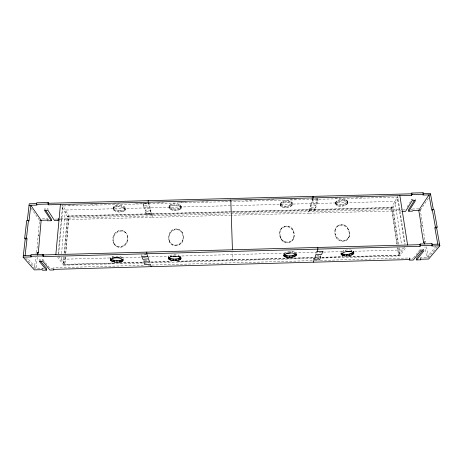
<?xml version="1.0" encoding="UTF-8"?>
<svg xmlns="http://www.w3.org/2000/svg" width="463" height="463" viewBox="0 0 463 463"><rect width="100%" height="100%" fill="white"/><g stroke="black" fill="none" stroke-linecap="round" stroke-linejoin="round"><path stroke-width="0.35" stroke-dasharray="2.31 1.74" d="M169.186 240.552C172.456 249.545 185.715 243.891 182.908 235.106C186.52 244.435 171.9 250.633 169.186 240.552C168.191 236.205 169.169 230.383 174.21 229.197C177.769 228.155 182.202 230.273 182.792 234.116L181.982 231.946M169.099 205.861L169.024 208.055C171.269 211.255 176.362 210.833 179.667 209.623L179.673 208.124L181.027 206.915L181.114 206.232C178.62 202.794 171.941 202.829 169.099 205.861L169.041 206.544C171.275 209.756 176.374 209.34 179.673 208.124M179.667 209.623L181.021 208.419L181.108 207.737L180.072 206.44L180.078 204.93M180.529 209.062L180.535 207.557M180.784 207.059L180.79 205.555M181.021 208.419L181.027 206.915M181.108 207.737L181.114 206.232M177.097 210.358L177.109 208.865M180.072 206.44L177.67 205.531L177.682 204.015M178.498 210.063L178.504 208.564M179.007 205.919L179.013 204.403M175.564 210.486L175.575 208.992M177.67 205.531L176.154 205.306L176.166 203.784M172.502 210.219L172.514 208.726M169.024 208.055L169.556 206.718L170.407 206.145L172.994 205.387L173.012 203.87M174.001 210.439L174.013 208.946M172.994 205.387L174.557 205.254L174.568 203.737M232.345 259.94L232.339 260.536L232.079 252.52M170.106 209.334L170.124 207.835M170.407 206.145L170.425 204.629M171.177 209.843L171.188 208.344M171.582 205.688L171.594 204.171M169.371 208.72L169.389 207.221M169.336 241.194C166.194 232.895 176.108 225.053 182.104 232.605M169.556 206.718L169.574 205.207M151.609 214.479L151.644 212.974L146.296 213.501L146.25 215.011L151.609 214.456L152.414 217.344L230.267 215.26M148.513 258.834L148.559 257.214L146.43 257.428M149.833 208.176L149.873 206.643L144.404 207.216L143.304 203.517L149.074 203.778L149.034 205.329L143.258 205.063L143.304 203.517M150.88 210.237L145.243 210.011L145.197 211.51L150.84 211.73L150.88 210.237L149.873 206.643M348.57 237.901C351.643 231.315 344.999 222.09 337.816 226.123C332.492 229.729 334.749 239.932 341.127 241.09C357.98 242.537 345.826 213.605 335.553 228.49M141.678 256.242L141.73 254.575M150.84 211.759L149.833 208.153L144.358 208.726L144.404 207.192M348.87 237.253C342.99 246.05 331.658 236.089 335.82 227.825M113.91 243.596C119.39 252.671 130.983 243.579 127.082 234.949C130.358 244.232 117.59 252.075 113.29 242.056C110.032 232.368 123.569 224.937 127.342 235.603M124.177 211.105L124.24 209.6L125.375 208.396L125.328 207.713C122.707 204.31 112.411 203.494 113.146 209.542C115.97 212.592 122.487 213.119 125.305 209.901L125.328 207.713M125.305 209.901L124.807 208.553L124.877 207.042M124.935 210.543L124.998 209.039M121.734 211.84L121.804 210.341L124.24 209.6M120.467 258.371L120.542 256.739C117.342 256.161 112.885 255.373 110.483 258.041M124.807 208.553L122.793 207.418L122.863 205.896M123.083 211.545L123.152 210.046M121.711 258.267L121.757 257.185L120.542 256.739M123.968 207.939L124.032 206.423M122.793 207.418L119.795 206.805L119.871 205.283M120.212 211.967L120.282 210.468L121.804 210.341M121.37 207.03L121.445 205.508M117.075 211.701L117.145 210.202L113.707 208.703L113.151 207.349M113.076 208.859C113.95 207.013 116.398 206.926 118.181 206.753L118.256 205.231M118.626 211.921L118.696 210.422L117.145 210.202M114.205 244.232C109.575 236.165 120.276 225.736 126.712 234.087L126.451 233.433M112.654 258.227L112.735 256.589M115.264 207.187L115.339 205.67M115.663 211.325L115.738 209.826M116.63 206.886L116.711 205.364M113.146 209.542L113.227 208.032M110.75 259.112L110.836 257.48M113.423 208.211L113.499 206.695M113.626 210.208L113.707 208.703M114.17 207.644L114.245 206.122M114.488 210.821L114.564 209.317M293.791 237.832C296.083 230.452 287.893 222.894 281.556 228.629C277.522 233.416 280.346 243.191 287.448 242.768C294.381 242.699 295.631 233.757 292.628 228.982C289.45 224.173 280.659 225.464 279.965 231.506M335.588 202.887L335.634 202.209C338.106 198.754 348.298 197.284 347.794 203.39C345.276 206.562 336.236 208.194 335.588 202.887L336.121 204.999M335.756 204.38L335.634 202.209M279.843 233.155L280.092 230.846M65.318 257.214L64.716 264.332L115.322 262.943M65.619 253.655L68.802 215.92L391.553 207.418L397.104 244.476M65.514 256.728L64.855 264.558L58.523 255.773M65.815 253.168L68.935 216.152L62.574 205.202L58.228 253.759M63.819 256.774L63.147 264.604L115.212 263.152M64.102 253.406L67.285 216.198L230.053 211.909M142.911 262.996L63.581 265.172L64.264 257.098M64.635 252.786L67.691 216.887L61.22 205.856M61.266 257.144L61.075 259.286L110.97 257.926M61.573 253.574L65.376 210.023L231.61 205.665M58.755 253.66L63.009 205.948L397.3 197.215L404.587 244.227M53.367 269.368L53.511 267.782L144.08 265.287M57.921 219.838L58.06 218.362L230.221 213.796M42.781 261.23L42.949 259.598L39.448 259.697L39.28 261.329M47.88 210.237L48.03 208.72L44.656 208.807L44.5 210.324M42.098 269.674L42.26 268.089L34.47 268.308L35.634 257.278M47.047 220.128L47.191 218.646L41.728 218.791M36.699 252.347L39.523 220.324L31.067 208.205M37.306 257.231L36.16 268.256L27.421 258.105M35.992 253.828L36.137 252.451M347.794 203.39L347.69 201.208M280.549 229.966L280.676 229.301M281.556 228.629L281.683 227.964M280.069 236.547L279.965 232.501M280.416 238.196L280.196 235.899M282.91 227.588L283.043 226.922M281.215 239.718L281.342 239.076L280.543 237.548M284.519 226.916L284.658 226.245M282.407 241.015L282.54 240.378L281.342 239.076M286.284 226.656L286.423 225.985M283.912 241.999L284.05 241.362L282.54 240.378M288.079 226.824L288.223 226.152M285.63 242.595L285.775 241.958C289.196 242.745 293.172 240.748 293.953 237.183M289.78 227.402L289.931 226.737M287.448 242.768L287.592 242.132M291.279 228.369L291.43 227.703M289.23 242.496L289.375 241.86M292.471 229.648L292.628 228.982M293.276 231.153L293.432 230.493M290.857 241.813L291.007 241.171M293.635 232.785L293.797 232.125M292.217 240.754L292.373 240.112M293.895 236.176L294.057 235.522M293.218 239.394L293.374 238.752M315.882 205.508L316.026 207.019L310.424 207.534L310.285 206.052L315.888 205.531L314.828 209.091L309.515 208.819L308.711 211.747L308.844 213.206L400.819 210.775M310.291 206.076L311.298 202.412L316.727 202.701L317.826 198.957L317.977 200.496L316.871 204.2L311.437 203.911L310.424 207.557M317.977 200.496L312.241 201.035L312.103 199.524L312.809 196.989M309.515 208.819L309.654 210.312L308.844 213.206L230.985 215.243M312.247 201.058L313.127 197.909M309.649 210.289L314.967 210.561L316.021 206.99M313.515 259.396L313.955 258.123L319.447 258.331M335.033 230.03L335.293 229.37M336.503 227.159L336.769 226.488M334.969 231.674L335.235 231.014M337.816 226.123L338.088 225.452M335.334 235.059L335.6 234.405M339.402 225.452L339.674 224.775M335.744 236.703L336.011 236.049M341.15 225.186L341.428 224.514M336.601 238.219L336.867 237.577M342.944 225.354L343.228 224.682M337.84 239.516L338.112 238.873M344.669 225.938L344.958 225.267M339.385 240.494L339.663 239.857M346.202 226.899L346.498 226.228M341.127 241.09L341.405 240.453M347.447 228.172L347.736 227.507M342.944 241.264L343.228 240.621M348.309 229.677L348.604 229.011M348.732 231.303L349.033 230.643M344.709 240.997L345.004 240.355M346.307 240.309L346.602 239.666M349.125 234.689L349.426 234.035M347.626 239.255L347.921 238.607M349.085 236.338L349.386 235.69M280.242 203.633C282.621 200.166 289.242 199.686 292.199 202.638L292.257 203.321C289.809 206.718 283.339 207.187 280.329 204.31L280.242 203.633L280.433 205.809C283.449 208.674 289.913 208.205 292.373 204.82L292.199 202.638M292.373 204.82L292.315 204.137C289.346 201.202 282.737 201.677 280.346 205.132L280.433 205.809M396.855 243.972L391.42 207.632L397.729 196.434L405.16 244.273M397.972 243.723L392.647 208.321L399.06 197.012M407.168 206.909L411.925 199.194L415.247 199.107L415.496 200.601M335.797 203.703C338.43 200.56 345.016 199.507 347.869 202.707M420.346 210.237L428.703 197.805M335.959 203.506C339.42 205.572 344.952 205.016 347.62 201.891M404.558 246.877L398.556 255.368L397.387 247.531M321.849 258.076L399.806 255.935L405.513 247.931M420.19 209.288L425.132 241.796M320.28 260.438L409.674 257.978L409.223 258.574L413.089 258.47M413.505 257.926L420.219 249.291L423.657 249.198L423.929 250.801M422.806 250.275L423.657 249.198M437.367 246.756L428.385 257.44L420.74 257.677L420.259 258.273L418.974 258.308M435.955 246.391L426.73 257.486L424.93 246.866M168.491 256.427L168.978 255.865M284.05 253.273C287.413 251.102 292.83 250.379 296.106 252.943M341.601 251.722C344.779 249.725 348.969 249.366 352.54 250.408M169.857 255.368L174.157 254.581L178.77 255.125M312.103 199.524L317.832 198.98M143.599 257.677L145.723 257.463M144.884 263.129L149.04 262.735M316.733 255.588L320.604 255.281L320.755 256.878M68.813 205.04L75.324 204.872M90.511 204.472L97.016 204.305M113.649 203.87L119.437 203.72M135.346 203.303L141.852 203.135M157.761 202.719L163.543 202.568M179.453 202.152L185.964 201.984M201.874 201.567L208.379 201.399M224.289 200.983L230.07 200.832M245.205 200.41L251.693 200.242M267.545 199.831L274.032 199.657M289.884 199.246L295.649 199.096M311.501 198.679L317.988 198.511M335.281 198.06L340.328 197.933M356.18 197.516L362.662 197.348M379.238 196.914L384.284 196.781M232.333 205.641L394.951 201.382L401.502 244.244M391.42 207.632L393.041 207.586L398.579 244.308M232.218 211.851L393.046 207.609M67.691 216.887L230.053 212.604M232.218 212.546L392.647 208.321M230.939 213.773L402.023 209.282M418.76 208.842L412.712 208.998L412.955 210.457M48.91 219.288L47.643 219.323L47.191 218.646M54.686 219.138L57.215 219.068M402.851 209.942L405.339 209.878M411.028 209.727L412.273 209.693M39.523 220.324L41.155 220.284M60.086 219.78L152.414 217.344L152.449 215.845L151.644 212.974L146.296 213.53L145.243 209.988M37.931 235.447L39.031 235.418M421.805 225.163L422.887 225.134M424.096 241.906L425.734 241.865L425.977 243.278M121.815 257.631L147.124 256.936M147.847 256.919L168.816 256.346M181.832 255.987L284.514 253.18M294.636 252.902L316.327 252.312M323.562 252.115L343.083 251.583M354.652 251.264L402.376 249.962L402.052 247.815M119.657 262.828L142.789 262.191M150.741 261.971L170.986 261.416M177.491 261.236L290.99 258.123M293.878 258.041L314.122 257.486M322.074 257.272L343.037 256.693M348.818 256.537L398.701 255.165L397.636 248.041M119.547 263.036L142.685 262.399M150.637 262.18L171.605 261.607M177.393 261.445L314.493 257.683M321.698 257.486L343.315 256.89M349.079 256.733L400.24 255.327L399.06 247.485M143.634 262.972L318.961 258.157M148.391 265.172L149.827 265.131M151.991 265.044L312.346 260.634M314.516 260.6L317.398 260.519M44.043 268.627L42.735 268.667L42.26 268.089M118.181 206.753L119.795 206.805M118.696 210.422L120.282 210.468M174.557 205.254L176.154 205.306M144.421 260.148L148.316 260.241M144.392 254.662L145.718 254.702L143.061 254.644M321.519 252.856L315.905 252.636L316.05 254.251M309.521 208.842L314.828 209.091L314.967 210.561M143.304 203.541L149.074 203.807M284.05 241.362L285.775 241.958M121.757 257.185L122.637 257.706M25.523 257.995L34.007 267.77M42.949 259.598L50.033 268.465L53.963 268.355L53.511 267.782M57.528 256.89L63.581 265.172M58.06 218.362L58.483 219.04M114.957 244.91L115.246 245.54M113.29 242.056L113.585 242.699M113.14 240.395L113.435 241.038M116.358 245.899L116.647 246.53M113.313 236.975L113.609 237.623M118.019 246.501L118.302 247.126M113.638 235.314L113.933 235.962M114.413 233.757L114.702 234.411M119.824 246.675L120.102 247.3M115.582 232.409L115.872 233.063M121.647 246.403L121.925 247.028M117.07 231.355L117.353 232.015M123.372 245.708L123.644 246.339M118.777 230.678L119.055 231.338M124.865 244.638L125.132 245.268M120.583 230.412L120.855 231.078M126.034 243.272L126.301 243.903M122.365 230.58L122.637 231.245M126.798 241.692L127.065 242.334M127.111 240.019L127.371 240.662M124.009 231.17L124.275 231.83M127.25 236.599L127.51 237.247M125.404 232.142L125.67 232.802M143.773 260.102L144.219 261.3M143.258 205.04L144.358 208.726M145.197 211.487L146.25 215.011M148.154 202.186L149.034 205.329M169.863 242.085L170.014 242.722M168.966 238.896L169.122 239.539M170.957 243.393L171.107 244.03M169.007 235.476L169.163 236.13M169.261 233.821L169.417 234.475M172.398 244.383L172.543 245.014M169.973 232.264L170.124 232.924M171.09 230.921L171.241 231.581M174.082 244.985L174.221 245.616M172.531 229.874L172.676 230.539M175.888 245.153L176.027 245.784M177.705 244.886L177.838 245.517M174.21 229.197L174.348 229.862M179.395 244.192L179.522 244.823M176.004 228.936L176.137 229.596M177.792 229.104L177.925 229.764M180.842 243.127L180.969 243.764M181.959 241.761L182.081 242.398M179.459 229.689L179.586 230.354M180.888 230.661L181.01 231.321M182.659 240.187L182.781 240.829M182.902 238.52L183.018 239.163M426.579 246.82L428.385 257.44M411.925 199.194L412.174 200.693M420.219 249.291L420.485 250.9M420.74 257.677L421 259.234M409.674 257.978L409.923 259.54M398.608 247.977L399.806 255.935M182.677 233.462L183.024 235.76M347.348 200.577L347.528 202.082M347.14 202.586L347.314 204.079M346.613 200.045L346.787 201.55M346.289 203.24L346.463 204.727M345.531 199.651L345.711 201.156M351.429 250.072L351.614 251.693M345.126 203.807L345.294 205.294M344.183 199.42L344.356 200.925M343.725 204.252L343.899 205.74M342.649 199.368L342.823 200.873M342.192 204.553L342.36 206.041M341.052 199.501L341.225 201.006M340.623 204.681L340.791 206.168M339.495 199.808L339.663 201.312M345.166 250.246L345.288 251.322M339.119 204.634L339.286 206.122M338.083 200.271L338.25 201.775M343.696 250.645L343.876 252.266M337.782 204.409L337.949 205.896M336.925 200.849L337.087 202.354M336.705 204.027L336.867 205.514M336.086 201.515L336.254 203.014M316.721 202.678L316.871 204.2M311.298 202.412L311.437 203.94M313.955 258.123L314.099 259.731M291.731 202.007L291.846 203.512M291.904 204.009L292.02 205.503M290.886 201.48L291.001 202.985M291.175 204.658L291.291 206.151M294.769 251.959L294.85 253.035M289.722 201.087L289.838 202.597M290.11 205.225L290.226 206.718M288.79 205.67L288.9 207.164M288.316 200.855L288.432 202.366M292.112 251.438L292.194 252.52M287.303 205.971L287.413 207.459M286.765 200.803L286.875 202.314M290.504 251.403L290.585 252.485M285.746 206.099L285.85 207.586M285.179 200.936L285.289 202.447M284.218 206.052L284.328 207.54M283.669 201.243L283.778 202.753M282.829 205.827L282.934 207.32M282.337 201.706L282.447 203.211M281.672 205.445L281.776 206.938M281.278 202.285L281.388 203.789M280.815 204.93L280.919 206.423M280.566 202.939L280.671 204.443"/><path stroke-width="0.69" d="M168.486 256.971L168.41 258.638C171.079 261.497 175.986 260.883 179.447 259.911L179.453 258.302L180.854 257.26M179.447 259.911L180.848 258.875L180.94 258.29L179.864 257.196L179.87 256.108M180.339 259.43L180.344 257.816M180.611 257.717L180.611 256.635M180.848 258.875L180.854 257.798M176.791 260.559L176.797 258.95L179.453 258.302M178.238 260.299L178.243 258.69M179.864 257.196L178.764 256.751L178.77 255.669M175.199 260.675L175.211 259.072L176.797 258.95M172.022 260.466L172.039 258.858L168.792 257.59L168.775 259.205M173.573 260.646L173.59 259.037L172.039 258.858M169.539 259.726L169.556 258.111M170.644 260.154L170.662 258.545M146.742 253.77L146.788 252.092M148.154 202.209L148.201 200.653M121.931 261.514L122.001 259.905L122.782 259.419L122.712 261.034C119.06 262.891 113.707 262.932 110.478 260.247L110.454 258.586M122.712 261.034L123.089 258.823M119.402 262.156L119.477 260.547L122.001 259.905M120.802 261.902L120.872 260.287M117.828 262.278L117.903 260.669L119.477 260.547M114.569 262.07L114.65 260.461L111.965 259.714L110.564 258.626L110.478 260.247M116.178 262.249L116.259 260.634L114.65 260.461M113.105 261.757L113.186 260.142M110.987 260.814L111.068 259.199M111.878 261.329L111.965 259.714M55.849 254.592L60.422 204.501M40.206 220.307L47.047 220.128L47.498 220.799L51.295 220.701L44.5 210.324L47.88 210.237L54.547 220.614L58.344 220.51L58.436 219.531M37.185 253.041L38.296 253.012L41.155 220.284L30.778 205.271L29.001 221.059L28.469 220.342L26.721 220.388L24.684 238.202L25.233 238.879L23.15 257.139L34.303 269.888L42.098 269.674L42.579 270.247L46.514 270.137L46.665 268.557L40.35 260.802M51.295 220.701L51.439 219.225L45.409 209.965M424.455 244.03L424.096 241.906L423.61 242.537L420.792 225.84L421.266 225.18L418.743 210.277L428.998 194.859L431.771 210.405L432.297 209.664L434.01 209.623L437.17 227.13L436.621 227.831L439.85 245.778L431.759 246.003L432.303 245.338L432.014 243.7L420.3 244.018L420.572 245.656L420.063 246.322L43.302 256.589L43.464 254.934L42.961 254.285L31.033 254.609L30.853 256.276L31.391 256.913L23.15 257.139M430.694 194.842L422.893 195.045L423.39 194.275L423.124 192.753L411.827 193.048L412.082 194.57L411.613 195.34L48.476 204.808L48.627 203.269L48.158 202.516L36.664 202.811L36.496 204.357L36.999 205.109L29.059 205.317M43.302 256.589L42.799 255.946L42.961 254.285M48.476 204.808L48.002 204.056L48.158 202.516M353.691 251.93L353.732 253.585C350.589 256.271 344.541 257.191 341.237 254.505L341.179 252.856M37.52 255.159L37.81 252.404L38.296 253.012M168.41 258.638L168.474 258.053C171.131 255.564 175.454 256.056 178.764 256.751M25.124 255.431L26.999 238.833L26.455 238.15L28.469 220.342M27.34 220.388L29.233 203.772L36.67 203.581M46.514 270.137L39.28 261.329L42.781 261.23L49.882 270.045L53.818 269.935L53.367 269.368L313.208 262.18L314.093 259.708L319.597 259.911L320.749 256.855M314.944 257.376L316.05 254.251L321.675 254.465L322.885 251.264M316.941 251.808L317.907 249.077L317.751 247.439M296.285 255.136L296.233 254.552C292.888 252.069 286.701 252.433 283.819 255.478L283.9 256.051C287.286 258.476 293.345 258.117 296.285 255.136L296.198 254.06M411.613 195.34L411.358 193.823L411.827 193.048M414.501 200.294L408.54 209.791L408.771 211.244L412.51 211.145L412.955 210.457L419.681 210.277M284.398 256.577L284.288 254.968C287.928 256.496 293.328 256.554 296.158 253.521M408.771 211.244L415.496 200.601L412.174 200.693L405.571 211.331L401.832 211.429M110.397 259.668C113.568 256.803 119.813 257.231 123.042 259.905L123.089 260.484M422.939 193.042L423.124 192.753M420.063 246.322L419.791 244.684L420.3 244.018M437.801 244.169L434.89 227.877L435.434 227.177L432.297 209.664M422.378 250.819L416.399 258.377L416.648 259.934L420.514 259.824L421 259.234L428.657 259.025L439.85 245.778M416.648 259.934L423.929 250.801L420.485 250.9L413.337 260.027L409.466 260.131L409.923 259.54L313.214 262.203M431.748 244.036L432.014 243.7M341.295 253.927C344.379 251.108 349.762 250.72 353.477 252.468L353.819 253.006M341.601 255.032L341.428 253.435C345.149 255.148 350.439 254.754 353.541 251.982L353.732 253.585M316.935 251.779L322.89 251.287M314.938 257.347L320.755 256.878M59.362 219.798L57.921 219.838L58.344 220.51M24.684 238.202L26.455 238.15M435.434 227.177L437.17 227.13M25.233 238.879L26.999 238.833M434.89 227.877L436.621 227.831M23.341 255.478L31.056 255.269M43.464 254.934L419.791 244.684M431.985 244.354L439.555 244.146M30.853 256.276L42.799 255.946M420.572 245.656L432.303 245.338M112.416 257.885L119.645 257.688M170.262 256.305L171.709 256.265M173.156 256.224L176.05 256.143M286.684 253.122L290.295 253.024M346.7 251.484L351.758 251.345M48.627 203.269L411.358 193.823M423.118 193.517L430.416 193.326L433.356 209.652M36.496 204.357L48.002 204.056M412.082 194.57L423.39 194.275M116.259 260.634L117.903 260.669M173.59 259.037L175.211 259.072M147.668 256.404L141.678 256.242L142.841 259.361L148.513 258.834L149.578 261.913L143.727 261.734L144.838 264.714L150.382 264.205L151.227 266.671M146.748 253.741L147.668 256.433M420.346 258.788L420.514 259.824M399.853 195.623L407.608 244.991M353.35 251.397L353.477 252.468M353.026 252.578L353.217 254.181M352.135 253.139L352.32 254.743M350.913 253.631L351.099 255.235M349.461 254.025L349.646 255.622M347.863 254.291L348.049 255.889M346.237 254.413L346.417 256.004M344.68 254.378L344.86 255.975M343.303 254.193L343.477 255.79M342.192 253.874L342.365 255.472M341.121 253.44L341.237 254.505M312.982 196.358L313.127 197.909M295.788 254.118L295.909 255.721M295.018 254.679L295.139 256.282M293.912 255.171L294.034 256.768M292.535 255.559L292.657 257.162M290.99 255.825L291.105 257.422M289.375 255.941L289.491 257.544M287.795 255.912L287.911 257.509M286.36 255.726L286.475 257.33M285.162 255.408L285.277 257.011M284.838 253.244L284.913 254.32M284.085 253.811L284.16 254.887M283.825 254.98L283.9 256.051M230.8 200.028L232.438 249.788"/></g></svg>
